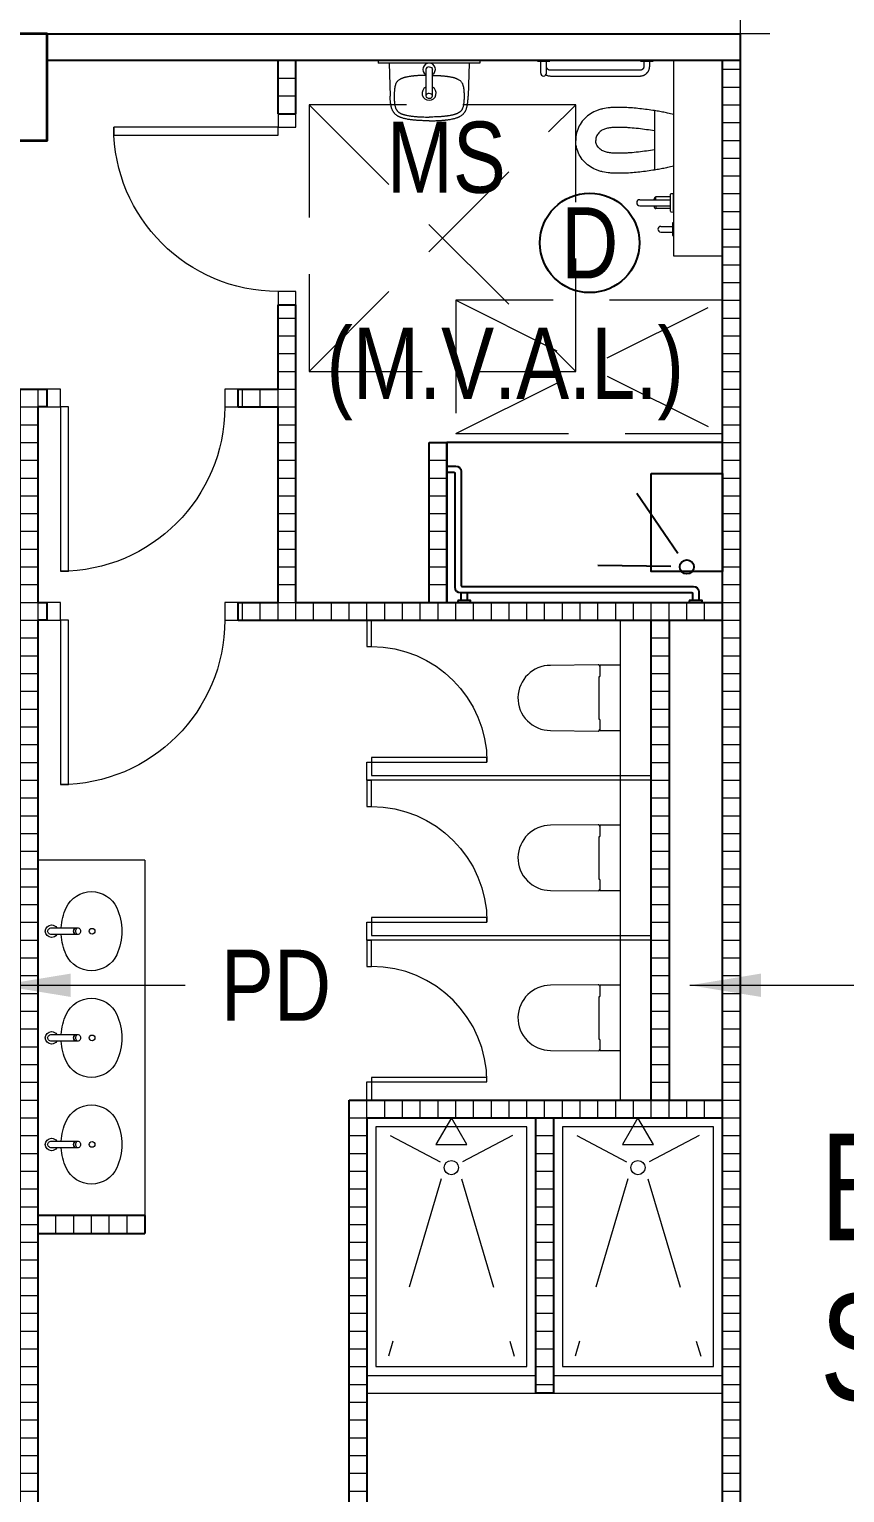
# Model space of a CAD drawing. Header units: millimetres. Extents: x 833576263 to 1668046980, y 817519639 to 1636103653.
# Drawn here: x 834094590 to 834099179, y 818002217 to 818010452 of the extents above; entities that cross this region are included whole.
import ezdxf
from ezdxf.enums import TextEntityAlignment as Align

# ---------------------------------------------------------------- set-up
doc = ezdxf.new("R2010")
doc.units = ezdxf.units.MM
doc.header["$LTSCALE"] = 100
doc.header["$MEASUREMENT"] = 0
doc.linetypes.add('R_P_Grid$0$CENTER', pattern=[50.8, 31.75, -6.35, 6.35, -6.35])
doc.linetypes.add('R_P_LG$0$HIDDEN', pattern=[9.525, 6.35, -3.175])
for name, color, linetype, lineweight in [('R_P_Grid$0$RDA0251-PARK', 7, 'R_P_Grid$0$CENTER', 18), ('R_P_LG$0$RDA04031', 3, 'Continuous', 25), ('R_P_LG$0$RDA0621', 7, 'Continuous', 13), ('R_P_LG$0$RDA2142', 1, 'Continuous', 18), ('R_P_LG$0$RDA2202', 3, 'Continuous', 25), ('R_P_LG$0$RDA2203', 11, 'Continuous', 25), ('R_P_LG$0$RDA2804S', 2, 'Continuous', 35), ('R_P_LG$0$RDA3151', 1, 'Continuous', 18), ('R_P_LG$0$RDA4101', 7, 'Continuous', 18), ('R_P_LG$0$RDA7401', 4, 'Continuous', 18), ('R_P_LG$0$RDA8301', 7, 'Continuous', 18)]:
    doc.layers.add(name, color=color, linetype=linetype, lineweight=lineweight)
doc.layers.add('R_P_LG$0$7-SANI-Interior', color=4, linetype='Continuous')
doc.layers.add('X-REF', color=7, linetype='Continuous')
doc.styles.add('R_P_LG$0$Arial', font='arial.ttf', dxfattribs={"width": 0.8})
doc.styles.add('R_P_LG$0$romans', font='arial.ttf', dxfattribs={"width": 0.8})
doc.dimstyles.new('R_P_LG$0$M_200LA', dxfattribs={"dimscale": 200, "dimtxt": 2.5, "dimasz": 2, "dimexe": 0.8, "dimexo": 0, "dimgap": 0.75, "dimtad": 1, "dimdec": 0, "dimrnd": 1, "dimzin": 12, "dimdsep": 46, "dimtxsty": 'R_P_LG$0$romans', "dimcen": 2, "dimdle": 1, "dimclrd": 7, "dimclre": 7, "dimclrt": 4, "dimaunit": 1, "dimadec": 3, "dimazin": 0, "dimtfac": 1, "dimtdec": 0, "dimtix": 1, "dimtmove": 2, "dimatfit": 3, "dimfxl": 1, "dimtolj": 1, "dimlwd": 18, "dimlwe": 18, "dimarcsym": 0})

# ---------------------------------------------------------------- blocks, each defined once
blk = doc.blocks.new('R_P_Grid')
at = {"layer": 'R_P_Grid$0$RDA0251-PARK'}
blk.add_line((834144477.3, 818010426.7), (834072885.2, 818010426.7), dxfattribs=at)
blk = doc.blocks.new('R_P_LG$0$D-925')
at = {"layer": 'R_P_LG$0$RDA3151'}
for points in [[(75, 100), (75, 1025), (120, 1025), (120, 100)], [(0, 100), (75, 100), (75, 0), (0, 0)], [(1075, 100), (1075, 0), (1000, 0), (1000, 100)]]:
    blk.add_lwpolyline(points, close=True, dxfattribs=at)
blk.add_arc((75, 100), 925, 0, 90, dxfattribs=at)
blk = doc.blocks.new('R_P_LG$0$P46A_Sanit_W_M_W_C - RDA_SANIT_W_M_W_C-1171572-LG_F _5_000 Mpd_')
at = {"layer": 'R_P_LG$0$RDA7401'}
for p, q in [((-183.9, 0), (-183.9, -115)), ((183.9, -115), (183.9, 0)), ((-186.3, -124.1), (-183.3, -391.8)), ((-183.9, -115), (-177.2, -115)), ((-178.6, -115), (-120.1, -115)), ((-120.1, -118.8), (-120.1, -115)), ((121.4, -118.8), (-120.1, -118.8)), ((121.4, -115), (181.4, -115)), ((121.4, -115), (121.4, -118.8)), ((177.2, -115), (183.9, -115)), ((183.3, -391.8), (186.3, -124.1))]:
    blk.add_line(p, q, dxfattribs=at)
for start, end in [(180, 269.09757), (269.09757, 0)]:
    blk.add_arc((0, -391.8), 183.3, start, end, dxfattribs=at)
for centre, start_param, end_param in [((-177.2, -124.1), 1.570796, 3.141593), ((177.2, -124.1), 0, 1.570796)]:
    blk.add_ellipse(centre, major_axis=(9.1, 0), ratio=1, start_param=start_param, end_param=end_param, dxfattribs=at)
blk = doc.blocks.new('R_P_LG$0$P46A_Sanit_Partition - 900 _W_  x 1600 _D_ x 2200 _H_ _ 650 x2050 _DOOR_-V124-LG_F _5_000 Mpd_')
at = {"layer": 'R_P_LG$0$RDA7401'}
for p, q in [((-53.8, -50), (-53.8, -1650)), ((-28.4, -1624.6), (-28.4, -50)), ((47.8, -974.6), (73.2, -974.6)), ((47.8, -1624.6), (47.8, -974.6)), ((73.2, -974.6), (73.2, -1624.6)), ((47.8, -1624.6), (-28.4, -1624.6)), ((73.2, -1624.6), (47.8, -1624.6)), ((47.8, -1650), (47.8, -1624.6)), ((697.8, -1624.6), (846.2, -1624.6)), ((697.8, -1650), (697.8, -1624.6)), ((846.2, -1650), (846.2, -1624.6)), ((-53.8, -1650), (47.8, -1650)), ((846.2, -1650), (697.8, -1650))]:
    blk.add_line(p, q, dxfattribs=at)
blk.add_arc((47.8, -1624.6), 650, 0, 90, dxfattribs=at)
blk = doc.blocks.new('R_P_LG$0$BASIN')
at = {"layer": 'R_P_LG$0$RDA7401'}
for p, q in [((-90.4, 19), (-223.4, 19)), ((-89, 17), (-90.4, 17)), ((-78.4, 19), (-89, 19)), ((-223.4, -19), (-90.4, -19)), ((-90.4, -17), (-89, -17)), ((-89, -19), (-78.4, -19))]:
    blk.add_line(p, q, dxfattribs=at)
at = {"layer": 'R_P_LG$0$RDA7401', "flags": 128}
for points in [[(-220.7, 18.9), (-226.2, 18.9), (-231.7, 18.1), (-236.8, 16.5), (-241.4, 14.1), (-245.1, 11.2), (-247.9, 7.7), (-249.7, 4), (-250.2, 0)], [(-250.2, 0), (-249.7, -4), (-247.9, -7.7), (-245.1, -11.2), (-241.4, -14.1), (-236.8, -16.5), (-231.7, -18.1), (-226.2, -18.9), (-220.7, -18.9)]]:
    blk.add_lwpolyline(points, dxfattribs=at)
at = {"layer": 'R_P_LG$0$RDA7401'}
for centre, radius, start, end in [((-3.4, 66.4), 156.3, 90, 155.17796), ((-3.4, 66.4), 156.3, 24.82204, 90), ((140.3, 0), 314.6, 155.17796, 176.53881), ((-147, 0), 314.6, 0, 24.82204), ((-228.4, 0), 35, 90, 270), ((0, 0), 16, 90, 270), ((-147, 0), 314.6, 335.17796, 0), ((-228.4, 0), 35, 270, 327.06852), ((140.3, 0), 314.6, 183.46119, 204.82204), ((-3.4, -66.4), 156.3, 204.82204, 270), ((-3.4, -66.4), 156.3, 270, 335.17796)]:
    blk.add_arc(centre, radius, start, end, dxfattribs=at)
for centre, major_axis, ratio, start_param, end_param in [((-228.4, 0), (-16.7, -30.7), 1, 2.643576, 3.639609), ((-90.4, 0), (0, 19), 0.707107, 0, 1.570796), ((-89, 0), (0, 19), 0.707107, 0, 1.570796), ((-78.4, 0), (0, 19), 0.707107, 4.712389, 7.853982), ((0, 0), (0, 16), 1, 3.141593, 6.283185), ((-90.4, 0), (0, 19), 0.707107, 1.570796, 3.141593), ((-89, 0), (0, 19), 0.707107, 1.570796, 3.141593), ((-78.4, 0), (0, 19), 0.707107, 1.570796, 4.712389)]:
    blk.add_ellipse(centre, major_axis=major_axis, ratio=ratio, start_param=start_param, end_param=end_param, dxfattribs=at)
blk = doc.blocks.new('R_P_LG')
at = {"layer": 'R_P_LG$0$RDA0621'}
h = blk.add_hatch(dxfattribs=at)
h.set_pattern_fill('_USER', color=256, scale=100, double=1, pattern_type=0)
h.set_pattern_definition([(0, (834095990, 818010276.7), (0, 100), []), (90, (834095990, 818010276.7), (-100, 6e-15), [])])
h.paths.add_polyline_path([(834096090, 818010276.7), (834095990, 818010276.7), (834095990, 818009976.7), (834096090, 818009976.7)])
h = blk.add_hatch(dxfattribs=at)
h.set_pattern_fill('_USER', color=256, scale=100, double=1, pattern_type=0)
h.set_pattern_definition([(0, (834098490, 818010426.7), (0, 100), []), (90, (834098490, 818010426.7), (-100, 6e-15), [])])
h.paths.add_polyline_path([(834098590, 818010276.7), (834098490, 818010276.7), (834098490, 817998826.7), (834098590, 817998826.7)])
h = blk.add_hatch(dxfattribs=at)
h.set_pattern_fill('_USER', color=256, scale=100, double=1, pattern_type=0)
h.set_pattern_definition([(0, (834098490, 818007226.7), (0, 100), []), (90, (834098490, 818007226.7), (-100, 6e-15), [])])
h.paths.add_polyline_path([(834098490, 818007226.7), (834096940, 818007226.7), (834096840, 818007226.7), (834096090, 818007226.7), (834096090, 818008901.7), (834095990, 818008901.7), (834095990, 818008426.7), (834095765, 818008426.7), (834095765, 818008326.7), (834095990, 818008326.7), (834095990, 818007226.7), (834095765, 818007226.7), (834095765, 818007126.7), (834098490, 818007126.7)])
h = blk.add_hatch(dxfattribs=at)
h.set_pattern_fill('_USER', color=256, scale=100, double=1, pattern_type=0)
h.set_pattern_definition([(0, (834094540, 818008326.7), (0, 100), []), (90, (834094540, 818008326.7), (-100, 6e-15), [])])
h.paths.add_polyline_path([(834094690, 818008426.7), (834091165, 818008426.7), (834091165, 818008326.7), (834091240, 818008326.7), (834091240, 818006626.7), (834091165, 818006626.7), (834091165, 818006526.7), (834091340, 818006526.7), (834091340, 818008326.7), (834094540, 818008326.7), (834094540, 818003976.7), (834094540, 817998826.7), (834094640, 817998826.7), (834094640, 818007126.7), (834094690, 818007126.7), (834094690, 818007226.7), (834094640, 818007226.7), (834094640, 818008326.7), (834094690, 818008326.7)])
h = blk.add_hatch(dxfattribs=at)
h.set_pattern_fill('_USER', color=256, scale=100, double=1, pattern_type=0)
h.set_pattern_definition([(0, (834096840, 818007226.7), (0, 100), []), (90, (834096840, 818007226.7), (-100, 6e-15), [])])
h.paths.add_polyline_path([(834096940, 818008126.7), (834096840, 818008126.7), (834096840, 818007226.7), (834096940, 818007226.7)])
h = blk.add_hatch(dxfattribs=at)
h.set_pattern_fill('_USER', color=256, scale=100, double=1, pattern_type=0)
h.set_pattern_definition([(0, (834098090, 818007126.7), (0, 100), []), (90, (834098090, 818007126.7), (-100, 6e-15), [])])
h.paths.add_polyline_path([(834098190, 818007126.7), (834098090, 818007126.7), (834098090, 818004426.7), (834098190, 818004426.7)])
h = blk.add_hatch(dxfattribs=at)
h.set_pattern_fill('_USER', color=256, scale=100, double=1, pattern_type=0)
h.set_pattern_definition([(0, (834096490, 818004326.7), (0, 100), []), (90, (834096490, 818004326.7), (-100, 6e-15), [])])
h.paths.add_polyline_path([(834098490, 818004426.7), (834096390, 818004426.7), (834096390, 818000451.7), (834096490, 818000451.7), (834096490, 818004326.7), (834098490, 818004326.7)])
h = blk.add_hatch(dxfattribs=at)
h.set_pattern_fill('_USER', color=256, scale=100, double=1, pattern_type=0)
h.set_pattern_definition([(0, (834097540, 818004326.7), (0, 100), []), (90, (834097540, 818004326.7), (-100, 6e-15), [])])
h.paths.add_polyline_path([(834097540, 818004326.7), (834097440, 818004326.7), (834097440, 818002776.7), (834097540, 818002776.7)])
h = blk.add_hatch(dxfattribs=at)
h.set_pattern_fill('_USER', color=256, scale=100, double=1, pattern_type=0)
h.set_pattern_definition([(0, (834094640, 818003776.7), (0, 100), []), (90, (834094640, 818003776.7), (-100, 6e-15), [])])
h.paths.add_polyline_path([(834095240, 818003776.7), (834094640, 818003776.7), (834094640, 818003676.7), (834095240, 818003676.7)])
at = {"layer": 'R_P_LG$0$7-SANI-Interior', "color": 1, "ltscale": 0.8}
for p, q in [((834098239.4078, 818007501.1169), (834098008.9396, 818007840.2104)), ((834098200.0071, 818007427.9346), (834097790.0468, 818007433.6422))]:
    blk.add_line(p, q, dxfattribs=at)
at = {"layer": 'R_P_LG$0$7-SANI-Interior', "color": 7, "ltscale": 0.8}
for p, q in [((834097019.9958, 818007236.6999), (834097019.9962, 818007281.7045)), ((834097054.9958, 818007236.6997), (834097054.9962, 818007281.7043))]:
    blk.add_line(p, q, dxfattribs=at)
for points in [[(834098490, 818008126.7), (834096940, 818008126.7), (834096940, 818007226.7), (834098490, 818007226.7)], [(834098089.9984, 818007951.5923), (834098489.9984, 818007951.5946), (834098490.0016, 818007401.5946), (834098090.0016, 818007401.5923)], [(834097001.4958, 818007236.7), (834097001.4958, 818007226.7), (834097073.4958, 818007226.6996), (834097073.4958, 818007236.6996)], [(834098304, 818007236.6955), (834098304, 818007226.6955), (834098376, 818007226.6951), (834098376, 818007236.6951)]]:
    blk.add_lwpolyline(points, close=True, dxfattribs=at)
for points in [[(834096939.9999, 818007994.2004), (834096990.0002, 818007994.2001, -0.414213562), (834097020, 818007964.1999), (834097019.9964, 818007321.7045, 0.414213562), (834097024.9964, 818007316.7044), (834098327.5006, 818007316.7, -0.414213562), (834098357.5004, 818007286.6998), (834098357.5, 818007236.6952)], [(834096939.9997, 818007959.2004), (834096980, 818007959.2001, -0.414213562), (834096985, 818007954.2001), (834096984.9964, 818007311.7047, 0.414213562), (834097014.9962, 818007281.7045), (834098317.5004, 818007281.7, -0.414213562), (834098322.5003, 818007276.7), (834098322.5, 818007236.6954)]]:
    blk.add_lwpolyline(points, format="xyb", dxfattribs=at)
at = {"layer": 'R_P_LG$0$7-SANI-Interior', "color": 1, "ltscale": 0.8}
blk.add_circle((834098289.9984, 818007426.6817), 40, dxfattribs=at)
at = {"layer": 'R_P_LG$0$RDA04031', "color": 4, "lineweight": 25}
blk.add_circle((834097743.4396, 818009249.8386), 280, dxfattribs=at)
at = {"layer": 'R_P_LG$0$RDA2142'}
blk.add_line((834098590, 818010576.7), (834098590, 818010426.7), dxfattribs=at)
at = {"layer": 'R_P_LG$0$RDA2202'}
for p, q in [((834094690, 818010426.7), (834098590, 818010426.7)), ((834098590, 818010426.7), (834098590, 818010276.7)), ((834098590, 818010276.7), (834094690, 818010276.7))]:
    blk.add_line(p, q, dxfattribs=at)
at = {"layer": 'R_P_LG$0$RDA2203'}
for p, q in [((834095990, 818009976.7), (834095990, 818010276.7)), ((834096090, 818009976.7), (834096090, 818010276.7)), ((834098490, 817998826.7), (834098490, 818010276.7)), ((834098590, 818010276.7), (834098590, 817998826.7)), ((834095990, 818009976.7), (834096090, 818009976.7)), ((834095990, 818008426.7), (834095990, 818008901.7)), ((834095990, 818008901.7), (834096090, 818008901.7)), ((834096090, 818007226.7), (834096090, 818008901.7)), ((834091165, 818008426.7), (834094690, 818008426.7)), ((834094690, 818008326.7), (834094690, 818008426.7)), ((834095765, 818008326.7), (834095765, 818008426.7)), ((834095765, 818008426.7), (834095990, 818008426.7)), ((834094690, 818008326.7), (834094640, 818008326.7)), ((834094640, 818007226.7), (834094640, 818008326.7)), ((834095765, 818008326.7), (834095990, 818008326.7)), ((834095990, 818007226.7), (834095990, 818008326.7)), ((834096840, 818007226.7), (834096840, 818008126.7)), ((834096840, 818008126.7), (834096940, 818008126.7)), ((834096940, 818007226.7), (834096940, 818008126.7)), ((834094640, 818007226.7), (834094690, 818007226.7)), ((834094690, 818007126.7), (834094690, 818007226.7)), ((834095765, 818007126.7), (834095765, 818007226.7)), ((834095765, 818007226.7), (834095990, 818007226.7)), ((834096090, 818007226.7), (834098490, 818007226.7)), ((834094640, 817998826.7), (834094640, 818007126.7)), ((834094690, 818007126.7), (834094640, 818007126.7)), ((834095765, 818007126.7), (834098490, 818007126.7)), ((834098090, 818004426.7), (834098090, 818007126.7)), ((834098190, 818007126.7), (834098190, 818004426.7)), ((834096390, 818000451.7), (834096390, 818004426.7)), ((834096390, 818004426.7), (834098490, 818004426.7)), ((834096490, 818004326.7), (834098490, 818004326.7)), ((834096490, 818004326.7), (834096490, 818000451.7)), ((834097440, 818002776.7), (834097440, 818004326.7)), ((834097540, 818004326.7), (834097540, 818002776.7)), ((834095240, 818003776.7), (834094640, 818003776.7)), ((834095240, 818003776.7), (834095240, 818003676.7)), ((834094640, 818003676.7), (834095240, 818003676.7)), ((834097540, 818002776.7), (834097440, 818002776.7))]:
    blk.add_line(p, q, dxfattribs=at)
at = {"layer": 'R_P_LG$0$RDA2804S'}
blk.add_lwpolyline([(834094090, 818009826.7), (834094690, 818009826.7), (834094690, 818010426.7), (834094090, 818010426.7)], close=True, dxfattribs=at)
at = {"layer": 'R_P_LG$0$RDA4101'}
blk.add_line((834097915, 818007126.7), (834097915, 818004426.7), dxfattribs=at)
at = {"layer": 'R_P_LG$0$RDA7401'}
for p, q in [((834096554.0535, 818010276.7), (834097125.9465, 818010276.7)), ((834096554.0535, 818010276.7), (834096554.0535, 818010261.7)), ((834097125.9465, 818010261.7), (834096554.0535, 818010261.7)), ((834096615.4639, 818010261.7), (834096620.3475, 818010075.2019)), ((834096821, 818010226.7), (834096821, 818010076.7)), ((834096859, 818010076.7), (834096859, 818010226.7)), ((834097064.5361, 818010261.7), (834097059.6525, 818010075.2019)), ((834097125.9465, 818010276.7), (834097125.9465, 818010261.7)), ((834097449.0525, 818010276.7), (834097449.0525, 818010271.7)), ((834097449.0525, 818010276.7), (834097484.0525, 818010276.7)), ((834097449.0525, 818010271.7), (834097484.0525, 818010271.7)), ((834097468.0525, 818010204.7012), (834097468.0525, 818010271.7)), ((834097484.0525, 818010276.7), (834097519.0525, 818010276.7)), ((834097484.0525, 818010271.7), (834097519.0525, 818010271.7)), ((834097500.0525, 818010204.7012), (834097500.0525, 818010271.7)), ((834097519.0525, 818010271.7), (834097519.0525, 818010276.7)), ((834098026.2702, 818010220.7), (834097522.7823, 818010220.7)), ((834098030, 818010276.7), (834098030, 818010271.7)), ((834098030, 818010276.7), (834098100, 818010276.7)), ((834098030, 818010271.7), (834098100, 818010271.7)), ((834098049, 818010271.7), (834098049, 818010244.7)), ((834098081, 818010244.7), (834098081, 818010271.7)), ((834098100, 818010271.7), (834098100, 818010276.7)), ((834097522.7823, 818010188.7), (834098026.2702, 818010188.7)), ((834098108.7573, 818009993.7857), (834098108.7573, 818009659.614)), ((834098215, 818009972.4153), (834098215, 818009680.967)), ((834098025.2112, 818009492.45), (834098198.4997, 818009492.45)), ((834098105.9633, 818009492.45), (834098105.9633, 818009495.6169)), ((834098198.5, 818009508.4369), (834098116.525, 818009508.4369)), ((834098116.525, 818009494.1896), (834098116.525, 818009508.4369)), ((834098116.525, 818009492.45), (834098116.525, 818009508.4369)), ((834098198.4997, 818009427.6649), (834098198.4997, 818009523.2351)), ((834098202.304, 818009527.3144), (834098215, 818009528.2022)), ((834098215, 818009422.6978), (834098215, 818009528.2022)), ((834098025.2112, 818009458.45), (834098198.4997, 818009458.45)), ((834098105.9633, 818009455.2831), (834098105.9633, 818009458.45)), ((834098116.525, 818009458.45), (834098116.525, 818009442.4631)), ((834098116.525, 818009456.7103), (834098116.525, 818009442.4631)), ((834098198.5, 818009442.4631), (834098116.525, 818009442.4631)), ((834098202.304, 818009423.5856), (834098215, 818009422.6978)), ((834098143, 818009342.7), (834098210, 818009342.7)), ((834098143, 818009310.7), (834098210, 818009310.7)), ((834096490, 818006226.7), (834096515.4, 818006226.7)), ((834095240, 818005776.7), (834094639.9999, 818005776.7)), ((834095240, 818005776.7), (834095240, 818003776.7)), ((834096490, 818005326.7), (834096515.4, 818005326.7)), ((834096490, 818005326.7), (834096490, 818005178.3)), ((834096515.4, 818005178.3), (834096515.4, 818005326.7)), ((834096490, 818005178.3), (834096515.4, 818005178.3)), ((834096515.4, 818004553.7), (834096515.4, 818004528.3)), ((834097165.4, 818004553.7), (834096515.4, 818004553.7)), ((834097165.4, 818004528.3), (834097165.4, 818004553.7)), ((834096490, 818004528.3), (834096515.4, 818004528.3)), ((834096490, 818004426.7), (834096490, 818004528.3)), ((834096515.4, 818004528.3), (834097165.4, 818004528.3)), ((834096515.4, 818004528.3), (834096515.4, 818004426.7)), ((834096490, 818002876.7), (834097440, 818002876.7)), ((834097540, 818002876.7), (834098490, 818002876.7)), ((834096490, 818002776.7), (834097440, 818002776.7)), ((834097540, 818002776.7), (834098490, 818002776.7))]:
    blk.add_line(p, q, dxfattribs=at)
at = {"layer": 'R_P_LG$0$RDA7401', "linetype": 'R_P_LG$0$HIDDEN'}
for p, q in [((834096620.8894, 818004228.0536), (834096901.4794, 818004079.0074)), ((834097309.1107, 818004228.0536), (834097028.5207, 818004079.0074)), ((834097670.8894, 818004228.0536), (834097951.4794, 818004079.0074)), ((834098359.1107, 818004228.0536), (834098078.5207, 818004079.0074)), ((834096908.5409, 818003982.8297), (834096611.3792, 818002985.4516)), ((834097021.4591, 818003982.8297), (834097318.6208, 818002985.4516)), ((834097958.5409, 818003982.8297), (834097661.3792, 818002985.4516)), ((834098071.4591, 818003982.8297), (834098368.6208, 818002985.4516))]:
    blk.add_line(p, q, dxfattribs=at)
at = {"layer": 'R_P_LG$0$RDA7401', "flags": 128}
for points in [[(834097522.7823, 818010220.7), (834097521.8943, 818010220.7183), (834097521.0076, 818010220.7734), (834097520.1232, 818010220.865), (834097519.2424, 818010220.9932), (834097518.3666, 818010221.1578), (834097517.4968, 818010221.3587), (834097516.6343, 818010221.5957), (834097515.7803, 818010221.8685), (834097514.9361, 818010222.1769), (834097514.103, 818010222.5206), (834097513.2821, 818010222.8992), (834097512.4748, 818010223.3123), (834097511.6823, 818010223.7595), (834097510.9059, 818010224.2401), (834097510.1468, 818010224.7538), (834097509.4063, 818010225.2998), (834097508.6856, 818010225.8775), (834097507.9861, 818010226.486), (834097507.3088, 818010227.1247), (834097506.6551, 818010227.7926), (834097506.0262, 818010228.4888), (834097505.4231, 818010229.2123), (834097504.847, 818010229.962), (834097504.2991, 818010230.7369), (834097503.7804, 818010231.5356), (834097503.2919, 818010232.3571), (834097502.8346, 818010233.1999), (834097502.4094, 818010234.0627), (834097502.0172, 818010234.944), (834097501.6588, 818010235.8425), (834097501.335, 818010236.7565), (834097501.0463, 818010237.6846), (834097500.7935, 818010238.6251), (834097500.5771, 818010239.5764), (834097500.3975, 818010240.5368), (834097500.2551, 818010241.5046), (834097500.1502, 818010242.4782), (834097500.0831, 818010243.4557)], [(834098026.2702, 818010188.7), (834098028.4797, 818010188.7456), (834098030.6856, 818010188.8825), (834098032.8839, 818010189.1103), (834098035.071, 818010189.4286), (834098037.2433, 818010189.8369), (834098039.397, 818010190.3343), (834098041.5285, 818010190.9199), (834098043.6344, 818010191.5927), (834098045.711, 818010192.3513), (834098047.755, 818010193.1945), (834098049.7631, 818010194.1207), (834098051.7319, 818010195.1281), (834098053.6583, 818010196.215), (834098055.5392, 818010197.3794), (834098057.3717, 818010198.6193), (834098059.1527, 818010199.9325), (834098060.8796, 818010201.3167), (834098062.5496, 818010202.7695), (834098064.1603, 818010204.2884), (834098065.7091, 818010205.8708), (834098067.1938, 818010207.5142), (834098068.6121, 818010209.2156), (834098069.9619, 818010210.9723), (834098071.2412, 818010212.7815), (834098072.4483, 818010214.6402), (834098073.5813, 818010216.5453), (834098074.6386, 818010218.4938), (834098075.6187, 818010220.4827), (834098076.5203, 818010222.5088), (834098077.3421, 818010224.5689), (834098078.0829, 818010226.6597), (834098078.7418, 818010228.7782), (834098079.3177, 818010230.9208), (834098079.81, 818010233.0845), (834098080.2179, 818010235.2658), (834098080.541, 818010237.4615), (834098080.7787, 818010239.6681), (834098080.9307, 818010241.8824), (834098080.9969, 818010244.1009), (834098081, 818010244.7)], [(834098049, 818010244.7), (834098048.981, 818010243.72), (834098048.9241, 818010242.7417), (834098048.8294, 818010241.7669), (834098048.6972, 818010240.7974), (834098048.5276, 818010239.8348), (834098048.321, 818010238.8809), (834098048.078, 818010237.9373), (834098047.799, 818010237.0057), (834098047.4846, 818010236.0877), (834098047.1354, 818010235.1849), (834098046.7523, 818010234.2988), (834098046.3359, 818010233.4308), (834098045.8872, 818010232.5825), (834098045.407, 818010231.7552), (834098044.8964, 818010230.9502), (834098044.3562, 818010230.1688), (834098043.7877, 818010229.4121), (834098043.1918, 818010228.6814), (834098042.5697, 818010227.9778), (834098041.9225, 818010227.3021), (834098041.2515, 818010226.6555), (834098040.5578, 818010226.0387), (834098039.8428, 818010225.4526), (834098039.1075, 818010224.898), (834098038.3533, 818010224.3756), (834098037.5814, 818010223.8859), (834098036.7931, 818010223.4297), (834098035.9897, 818010223.0073), (834098035.1724, 818010222.6194), (834098034.3424, 818010222.2662), (834098033.5011, 818010221.9482), (834098032.6497, 818010221.6658), (834098031.7893, 818010221.4191), (834098030.9214, 818010221.2085), (834098030.047, 818010221.034), (834098029.1675, 818010220.896), (834098028.284, 818010220.7945), (834098027.3977, 818010220.7296), (834098026.5099, 818010220.7013), (834098026.2702, 818010220.7)], [(834097496.7963, 818010195.4137), (834097498.754, 818010194.3846), (834097500.7518, 818010193.4364), (834097502.7865, 818010192.5706), (834097504.8546, 818010191.789), (834097506.953, 818010191.0929), (834097509.0779, 818010190.4837), (834097511.226, 818010189.9624), (834097513.3936, 818010189.53), (834097515.5771, 818010189.1873), (834097517.7727, 818010188.935), (834097519.9769, 818010188.7736), (834097522.1858, 818010188.7033), (834097522.7823, 818010188.7)]]:
    blk.add_lwpolyline(points, dxfattribs=at)
at = {"layer": 'R_P_LG$0$RDA7401'}
blk.add_lwpolyline([(834098215, 818010276.7), (834098215, 818009176.7), (834098490, 818009176.7)], dxfattribs=at)
for points in [[(834098215, 818009291.7), (834098215, 818009361.7), (834098210, 818009361.7), (834098210, 818009291.7)], [(834096490, 818002876.7), (834097440, 818002876.7), (834097440, 818004326.7), (834096490, 818004326.7)], [(834096965, 818004326.7), (834096878.3975, 818004176.7), (834097051.6026, 818004176.7)], [(834097540, 818002876.7), (834098490, 818002876.7), (834098490, 818004326.7), (834097540, 818004326.7)], [(834098015, 818004326.7), (834097928.3975, 818004176.7), (834098101.6026, 818004176.7)], [(834096540, 818002926.7), (834097390, 818002926.7), (834097390, 818004276.7), (834096540, 818004276.7)], [(834097590, 818002926.7), (834098440, 818002926.7), (834098440, 818004276.7), (834097590, 818004276.7)]]:
    blk.add_lwpolyline(points, close=True, dxfattribs=at)
for centre in [(834096965, 818004046.7), (834098015, 818004046.7)]:
    blk.add_circle(centre, 40, dxfattribs=at)
for centre, radius, start, end in [((834096840, 818010226.7), 35, 302.87835151, 237.12164849), ((834097484.0525, 818010204.7012), 16, 180, 0), ((834096840, 818010091.7), 39.582, 118.68646198, 61.31353802), ((834098025.2112, 818009475.45), 17, 90, 270), ((834098119.0247, 818009495.6169), 13.0614, 101.0333453, 180), ((834098202.5349, 818009523.2858), 4.0352, 93.28016612, 180.71983891), ((834098119.0247, 818009455.2831), 13.0614, 180, 258.9666547), ((834098202.5349, 818009427.6142), 4.0352, 179.28016109, 266.71983388), ((834098143, 818009326.7), 16, 90, 270), ((834096515.4, 818004528.3), 650, 0, 90)]:
    blk.add_arc(centre, radius, start, end, dxfattribs=at)
for centre, ratio, start_param, end_param in [((834096840, 818010226.7), 0.707106772, 4.71238898, 6.283271851), ((834096840, 818010076.7), 0.707106772, 4.71238898, 7.853981634), ((834096840, 818010076.7), 0.707106785, 1.570796327, 4.71238898)]:
    blk.add_ellipse(centre, major_axis=(-19, 0), ratio=ratio, start_param=start_param, end_param=end_param, dxfattribs=at)
at = {"layer": 'R_P_LG$0$RDA7401', "extrusion": (0, 0, -1)}
blk.add_ellipse((834096840, 818010226.7), major_axis=(19, 0), ratio=0.707106772, start_param=4.71238898, end_param=6.283271851, dxfattribs=at)
at = {"layer": 'R_P_LG$0$RDA7401'}
for points, knots in [([(834096821, 818010192.5327), (834096819.8837, 818010192.5128), (834096818.7784, 818010192.4913), (834096817.6841, 818010192.4683), (834096812.3755, 818010192.3567), (834096801.477, 818010192.0383), (834096789.1743, 818010191.4767), (834096779.8313, 818010190.9322), (834096773.2779, 818010190.4925), (834096767.5064, 818010190.0549), (834096761.0303, 818010189.5121), (834096754.533, 818010188.894), (834096748.9115, 818010188.2914), (834096744.1691, 818010187.7344), (834096740.2576, 818010187.2439), (834096735.9614, 818010186.6646), (834096730.0702, 818010185.8048), (834096722.5471, 818010184.5652), (834096714.0797, 818010182.914), (834096706.939, 818010181.2773), (834096701.873, 818010179.955), (834096698.0983, 818010178.8748), (834096695.3828, 818010178.0361), (834096693.1095, 818010177.2908), (834096691.2244, 818010176.6446), (834096689.2262, 818010175.9238), (834096686.6211, 818010174.9331), (834096683.384, 818010173.5999), (834096679.5728, 818010171.8419), (834096674.6082, 818010169.2513), (834096668.6855, 818010165.4865), (834096662.3416, 818010159.9182), (834096657.0682, 818010153.3135), (834096653.6555, 818010147.152), (834096651.4558, 818010141.9753), (834096650.0458, 818010137.9977), (834096649.0468, 818010134.6194), (834096648.3434, 818010131.9024), (834096647.8516, 818010129.8195), (834096647.4285, 818010127.8561), (834096646.9585, 818010125.49), (834096646.4575, 818010122.6665), (834096645.8581, 818010118.7478), (834096645.1921, 818010113.4982), (834096644.4819, 818010106.1183), (834096643.891, 818010097.3879), (834096643.5407, 818010089.6571), (834096643.366, 818010083.5821), (834096643.2911, 818010079.2226), (834096643.2688, 818010074.9925), (834096643.3061, 818010069.3022), (834096643.4793, 818010062.1981), (834096643.7957, 818010055.0896), (834096644.1369, 818010049.3906), (834096644.4408, 818010045.1517), (834096644.8134, 818010040.7813), (834096645.4408, 818010034.6917), (834096646.5012, 818010026.9505), (834096648.2856, 818010018.2702), (834096650.4381, 818010011.0582), (834096652.4199, 818010006.0546), (834096654.1603, 818010002.4162), (834096655.581, 818009999.864), (834096656.8808, 818009997.7778), (834096658.0284, 818009996.0821), (834096659.3297, 818009994.3296), (834096661.1382, 818009992.1089), (834096663.593, 818009989.4755), (834096666.8036, 818009986.5927), (834096670.245, 818009983.9843), (834096673.8711, 818009981.6406), (834096677.6416, 818009979.5327), (834096680.8787, 818009977.9459), (834096683.4996, 818009976.7723), (834096685.5171, 818009975.9213), (834096687.4258, 818009975.1605), (834096689.7331, 818009974.2853), (834096692.497, 818009973.3038), (834096696.3511, 818009972.0456), (834096701.5402, 818009970.5143), (834096708.8819, 818009968.6344), (834096717.618, 818009966.7543), (834096725.4011, 818009965.3532), (834096731.5058, 818009964.3859), (834096735.9617, 818009963.7361), (834096740.0219, 818009963.1875), (834096744.9477, 818009962.5657), (834096750.7913, 818009961.8949), (834096757.5516, 818009961.209), (834096764.2956, 818009960.608), (834096770.3093, 818009960.1245), (834096777.142, 818009959.6395), (834096786.8889, 818009959.0405), (834096800.4767, 818009958.3886), (834096818.961, 818009957.8434), (834096832.7454, 818009957.7), (834096840, 818009957.7)], [0.012614873, 0.012614873, 0.012614873, 0.012614873, 0.0149564699, 0.0149564699, 0.0149564699, 0.0263157895, 0.0394736842, 0.0460526316, 0.0526315789, 0.0592105263, 0.0657894737, 0.0789473684, 0.0921052632, 0.0986842105, 0.1052631579, 0.1118421053, 0.1184210526, 0.1315789474, 0.1447368421, 0.1578947368, 0.1710526316, 0.1842105263, 0.1973684211, 0.2039473684, 0.2105263158, 0.2171052632, 0.2236842105, 0.2368421053, 0.25, 0.2631578947, 0.2894736842, 0.3157894737, 0.3421052632, 0.3684210526, 0.3815789474, 0.3947368421, 0.4078947368, 0.4144736842, 0.4210526316, 0.4276315789, 0.4342105263, 0.4473684211, 0.4605263158, 0.4736842105, 0.4868421053, 0.5, 0.5131578947, 0.5197368421, 0.5263157895, 0.5328947368, 0.5394736842, 0.5526315789, 0.5657894737, 0.5723684211, 0.5789473684, 0.5855263158, 0.5921052632, 0.6052631579, 0.6184210526, 0.6315789474, 0.6447368421, 0.6578947368, 0.6710526316, 0.6776315789, 0.6842105263, 0.6907894737, 0.6973684211, 0.7105263158, 0.7236842105, 0.7368421053, 0.75, 0.7631578947, 0.7763157895, 0.7828947368, 0.7894736842, 0.7960526316, 0.8026315789, 0.8157894737, 0.8289473684, 0.8421052632, 0.8552631579, 0.8684210526, 0.8815789474, 0.8881578947, 0.8947368421, 0.9013157895, 0.9078947368, 0.9210526316, 0.9342105263, 0.9407894737, 0.9473684211, 0.9539473684, 0.9605263158, 0.9736842105, 0.9868421053, 1, 1, 1, 1]), ([(834096859, 818010192.5327), (834096860.1163, 818010192.5128), (834096861.2216, 818010192.4913), (834096862.3159, 818010192.4683), (834096867.6245, 818010192.3567), (834096878.5231, 818010192.0383), (834096890.8258, 818010191.4767), (834096900.1688, 818010190.9322), (834096906.7222, 818010190.4925), (834096912.4937, 818010190.0549), (834096918.9698, 818010189.5121), (834096925.467, 818010188.894), (834096931.0885, 818010188.2914), (834096935.8309, 818010187.7344), (834096939.7425, 818010187.2439), (834096944.0386, 818010186.6646), (834096949.9298, 818010185.8048), (834096957.453, 818010184.5652), (834096965.9203, 818010182.914), (834096973.0611, 818010181.2773), (834096978.127, 818010179.955), (834096981.9018, 818010178.8748), (834096984.6172, 818010178.0361), (834096986.8906, 818010177.2908), (834096988.7756, 818010176.6446), (834096990.7738, 818010175.9238), (834096993.3789, 818010174.9331), (834096996.616, 818010173.5999), (834097000.4273, 818010171.8419), (834097005.3918, 818010169.2513), (834097011.3145, 818010165.4865), (834097017.6585, 818010159.9182), (834097022.9318, 818010153.3135), (834097026.3446, 818010147.152), (834097028.5443, 818010141.9753), (834097029.9542, 818010137.9977), (834097030.9533, 818010134.6194), (834097031.6566, 818010131.9024), (834097032.1484, 818010129.8195), (834097032.5716, 818010127.8561), (834097033.0415, 818010125.49), (834097033.5425, 818010122.6665), (834097034.142, 818010118.7478), (834097034.8079, 818010113.4982), (834097035.5182, 818010106.1183), (834097036.1091, 818010097.3879), (834097036.4593, 818010089.6571), (834097036.6341, 818010083.5821), (834097036.709, 818010079.2226), (834097036.7312, 818010074.9925), (834097036.694, 818010069.3022), (834097036.5208, 818010062.1981), (834097036.2044, 818010055.0896), (834097035.8632, 818010049.3906), (834097035.5593, 818010045.1517), (834097035.1867, 818010040.7813), (834097034.5593, 818010034.6917), (834097033.4989, 818010026.9505), (834097031.7144, 818010018.2702), (834097029.5619, 818010011.0582), (834097027.5801, 818010006.0546), (834097025.8397, 818010002.4162), (834097024.419, 818009999.864), (834097023.1192, 818009997.7778), (834097021.9716, 818009996.0821), (834097020.6704, 818009994.3296), (834097018.8618, 818009992.1089), (834097016.407, 818009989.4755), (834097013.1965, 818009986.5927), (834097009.755, 818009983.9843), (834097006.1289, 818009981.6406), (834097002.3584, 818009979.5327), (834096999.1214, 818009977.9459), (834096996.5005, 818009976.7723), (834096994.483, 818009975.9213), (834096992.5742, 818009975.1605), (834096990.2669, 818009974.2853), (834096987.503, 818009973.3038), (834096983.6489, 818009972.0456), (834096978.4598, 818009970.5143), (834096971.1181, 818009968.6344), (834096962.382, 818009966.7543), (834096954.5989, 818009965.3532), (834096948.4943, 818009964.3859), (834096944.0383, 818009963.7361), (834096939.9781, 818009963.1875), (834096935.0524, 818009962.5657), (834096929.2087, 818009961.8949), (834096922.4485, 818009961.209), (834096915.7045, 818009960.608), (834096909.6907, 818009960.1245), (834096902.858, 818009959.6395), (834096893.1111, 818009959.0405), (834096879.5234, 818009958.3886), (834096861.039, 818009957.8434), (834096847.2546, 818009957.7), (834096840, 818009957.7)], [0.012614873, 0.012614873, 0.012614873, 0.012614873, 0.0149564699, 0.0149564699, 0.0149564699, 0.0263157895, 0.0394736842, 0.0460526316, 0.0526315789, 0.0592105263, 0.0657894737, 0.0789473684, 0.0921052632, 0.0986842105, 0.1052631579, 0.1118421053, 0.1184210526, 0.1315789474, 0.1447368421, 0.1578947368, 0.1710526316, 0.1842105263, 0.1973684211, 0.2039473684, 0.2105263158, 0.2171052632, 0.2236842105, 0.2368421053, 0.25, 0.2631578947, 0.2894736842, 0.3157894737, 0.3421052632, 0.3684210526, 0.3815789474, 0.3947368421, 0.4078947368, 0.4144736842, 0.4210526316, 0.4276315789, 0.4342105263, 0.4473684211, 0.4605263158, 0.4736842105, 0.4868421053, 0.5, 0.5131578947, 0.5197368421, 0.5263157895, 0.5328947368, 0.5394736842, 0.5526315789, 0.5657894737, 0.5723684211, 0.5789473684, 0.5855263158, 0.5921052632, 0.6052631579, 0.6184210526, 0.6315789474, 0.6447368421, 0.6578947368, 0.6710526316, 0.6776315789, 0.6842105263, 0.6907894737, 0.6973684211, 0.7105263158, 0.7236842105, 0.7368421053, 0.75, 0.7631578947, 0.7763157895, 0.7828947368, 0.7894736842, 0.7960526316, 0.8026315789, 0.8157894737, 0.8289473684, 0.8421052632, 0.8552631579, 0.8684210526, 0.8815789474, 0.8881578947, 0.8947368421, 0.9013157895, 0.9078947368, 0.9210526316, 0.9342105263, 0.9407894737, 0.9473684211, 0.9539473684, 0.9605263158, 0.9736842105, 0.9868421053, 1, 1, 1, 1]), ([(834096840, 818009936.7723), (834096831.8423, 818009936.7723), (834096816.4134, 818009936.9497), (834096796.0321, 818009937.6106), (834096781.3202, 818009938.3893), (834096770.8942, 818009939.0933), (834096763.6305, 818009939.6591), (834096757.2667, 818009940.2208), (834096751.9009, 818009940.7452), (834096747.1832, 818009941.2472), (834096741.4804, 818009941.9022), (834096734.9079, 818009942.7386), (834096726.2515, 818009943.9916), (834096715.8704, 818009945.7666), (834096705.4462, 818009947.9298), (834096695.9732, 818009950.3115), (834096688.3248, 818009952.6105), (834096682.9439, 818009954.4684), (834096678.7555, 818009956.0664), (834096675.6381, 818009957.3661), (834096673.0541, 818009958.5203), (834096670.2654, 818009959.8307), (834096666.6496, 818009961.6764), (834096661.0867, 818009964.8761), (834096654.5427, 818009969.3803), (834096648.553, 818009974.7326), (834096644.2185, 818009979.518), (834096641.2855, 818009983.2494), (834096638.6173, 818009987.1565), (834096635.3502, 818009992.6822), (834096631.9262, 818009999.9355), (834096629.2839, 818010007.4089), (834096627.5227, 818010013.5307), (834096626.5453, 818010017.4617), (834096625.8723, 818010020.4691), (834096625.2941, 818010023.23), (834096624.6621, 818010026.5394), (834096624.0365, 818010030.237), (834096623.4966, 818010033.8263), (834096623.0622, 818010036.9879), (834096622.6189, 818010040.5771), (834096622.0541, 818010045.7322), (834096621.4007, 818010053.0076), (834096620.7587, 818010063.1683), (834096620.4588, 818010070.9977), (834096620.3487, 818010075.2019)], [0, 0, 0, 0, 0.025, 0.05, 0.075, 0.0875, 0.1, 0.1125, 0.125, 0.1375, 0.15, 0.175, 0.2, 0.225, 0.25, 0.275, 0.3, 0.325, 0.35, 0.375, 0.3875, 0.4, 0.425, 0.45, 0.5, 0.55, 0.575, 0.6, 0.625, 0.65, 0.7, 0.75, 0.775, 0.8, 0.8125, 0.825, 0.85, 0.875, 0.8875, 0.9, 0.9125, 0.925, 0.95, 0.975, 1, 1, 1, 1]), ([(834096840, 818009936.7723), (834096848.1577, 818009936.7723), (834096863.5867, 818009936.9497), (834096883.9679, 818009937.6106), (834096898.6798, 818009938.3893), (834096909.1058, 818009939.0933), (834096916.3695, 818009939.6591), (834096922.7334, 818009940.2208), (834096928.0991, 818009940.7452), (834096932.8168, 818009941.2472), (834096938.5197, 818009941.9022), (834096945.0921, 818009942.7386), (834096953.7486, 818009943.9916), (834096964.1297, 818009945.7666), (834096974.5538, 818009947.9298), (834096984.0268, 818009950.3115), (834096991.6752, 818009952.6105), (834096997.0562, 818009954.4684), (834097001.2445, 818009956.0664), (834097004.362, 818009957.3661), (834097006.946, 818009958.5203), (834097009.7346, 818009959.8307), (834097013.3504, 818009961.6764), (834097018.9134, 818009964.8761), (834097025.4573, 818009969.3803), (834097031.447, 818009974.7326), (834097035.7815, 818009979.518), (834097038.7145, 818009983.2494), (834097041.3827, 818009987.1565), (834097044.6499, 818009992.6822), (834097048.0739, 818009999.9355), (834097050.7161, 818010007.4089), (834097052.4773, 818010013.5307), (834097053.4548, 818010017.4617), (834097054.1278, 818010020.4691), (834097054.706, 818010023.23), (834097055.3379, 818010026.5394), (834097055.9636, 818010030.237), (834097056.5034, 818010033.8263), (834097056.9379, 818010036.9879), (834097057.3812, 818010040.5771), (834097057.946, 818010045.7322), (834097058.5993, 818010053.0076), (834097059.2414, 818010063.1683), (834097059.5412, 818010070.9977), (834097059.6513, 818010075.2019)], [0, 0, 0, 0, 0.025, 0.05, 0.075, 0.0875, 0.1, 0.1125, 0.125, 0.1375, 0.15, 0.175, 0.2, 0.225, 0.25, 0.275, 0.3, 0.325, 0.35, 0.375, 0.3875, 0.4, 0.425, 0.45, 0.5, 0.55, 0.575, 0.6, 0.625, 0.65, 0.7, 0.75, 0.775, 0.8, 0.8125, 0.825, 0.85, 0.875, 0.8875, 0.9, 0.9125, 0.925, 0.95, 0.975, 1, 1, 1, 1]), ([(834098108.7573, 818009993.7857), (834098094.9154, 818009995.9782), (834098067.1681, 818009999.9491), (834098025.4332, 818010005.041), (834097983.5957, 818010009.232), (834097948.619, 818010011.4022), (834097920.5994, 818010012.1589), (834097899.5767, 818010012.2882), (834097878.5582, 818010011.8978), (834097850.5757, 818010010.1338), (834097822.7853, 818010006.0465), (834097795.6968, 818009998.7295), (834097769.4295, 818009988.8557), (834097738.7975, 818009971.4247), (834097707.5065, 818009942.9731), (834097683.1395, 818009908.3612), (834097668.0191, 818009868.761), (834097664.8008, 818009840.7203), (834097664.801, 818009826.6998)], [-1, -1, -1, -1, -0.923076923, -0.846153846, -0.769230769, -0.692307692, -0.653846154, -0.615384615, -0.576923077, -0.538461538, -0.461538462, -0.423076923, -0.384615385, -0.307692308, -0.230769231, -0.153846154, -0.076923077, 0, 0, 0, 0]), ([(834098215, 818009972.4153), (834098203.904, 818009975.1251), (834098192.9362, 818009977.6624), (834098182.0967, 818009980.0272), (834098177.5759, 818009981.0135), (834098168.0015, 818009983.0488), (834098153.4492, 818009985.9663), (834098138.1798, 818009988.8299), (834098123.2522, 818009991.4395), (834098113.4353, 818009993.0436), (834098108.8106, 818009993.7764)], [-0.00055792, -0.00055792, -0.00055792, -0.00055792, 0.105688259, 0.105688259, 0.105688259, 0.15, 0.2, 0.25, 0.3, 0.3446978312, 0.3446978312, 0.3446978312, 0.3446978312]), ([(834098108.7573, 818009879.6812), (834098093.567, 818009882.3101), (834098063.0992, 818009886.9395), (834098017.2269, 818009892.7394), (834097978.8893, 818009896.609), (834097948.1288, 818009898.5959), (834097925.0273, 818009899.4705), (834097901.911, 818009899.739), (834097878.7938, 818009899.3009), (834097859.5834, 818009897.6185), (834097844.3869, 818009895.0141), (834097833.143, 818009892.2989), (834097822.2051, 818009888.5033), (834097811.8491, 818009883.309), (834097802.3248, 818009876.7041), (834097793.8973, 818009868.7514), (834097786.6819, 818009859.6763), (834097781.1919, 818009849.4378), (834097778.0143, 818009838.2572), (834097777.4001, 818009830.5418), (834097777.4007, 818009826.6911)], [0, 0, 0, 0, 0.125, 0.25, 0.375, 0.4375, 0.5, 0.5625, 0.625, 0.6875, 0.71875, 0.75, 0.78125, 0.8125, 0.84375, 0.875, 0.90625, 0.9375, 0.96875, 1, 1, 1, 1]), ([(834098108.7573, 818009659.614), (834098094.9154, 818009657.4215), (834098067.1681, 818009653.4506), (834098025.4332, 818009648.3587), (834097983.5957, 818009644.1677), (834097948.619, 818009641.9975), (834097920.5994, 818009641.2408), (834097899.5767, 818009641.1115), (834097878.5582, 818009641.5018), (834097850.5757, 818009643.2658), (834097822.7853, 818009647.3532), (834097795.6968, 818009654.6701), (834097769.4295, 818009664.544), (834097738.7975, 818009681.975), (834097707.5065, 818009710.4265), (834097683.1395, 818009745.0385), (834097668.0191, 818009784.6386), (834097664.8008, 818009812.6793), (834097664.801, 818009826.6998)], [-1, -1, -1, -1, -0.923076923, -0.846153846, -0.769230769, -0.692307692, -0.653846154, -0.615384615, -0.576923077, -0.538461538, -0.461538462, -0.423076923, -0.384615385, -0.307692308, -0.230769231, -0.153846154, -0.076923077, 0, 0, 0, 0]), ([(834098108.7573, 818009773.7185), (834098093.567, 818009771.0896), (834098063.0992, 818009766.4602), (834098017.2269, 818009760.6602), (834097978.8893, 818009756.7906), (834097948.1288, 818009754.8038), (834097925.0273, 818009753.9292), (834097901.911, 818009753.6607), (834097878.7938, 818009754.0988), (834097859.5834, 818009755.7811), (834097844.3869, 818009758.3855), (834097833.143, 818009761.1007), (834097822.2051, 818009764.8964), (834097811.8491, 818009770.0907), (834097802.3248, 818009776.6956), (834097793.8973, 818009784.6482), (834097786.6819, 818009793.7234), (834097781.1919, 818009803.9619), (834097778.0143, 818009815.1425), (834097777.4001, 818009822.8579), (834097777.4007, 818009826.7085)], [0, 0, 0, 0, 0.125, 0.25, 0.375, 0.4375, 0.5, 0.5625, 0.625, 0.6875, 0.71875, 0.75, 0.78125, 0.8125, 0.84375, 0.875, 0.90625, 0.9375, 0.96875, 1, 1, 1, 1]), ([(834098215, 818009680.967), (834098203.904, 818009678.2572), (834098192.9362, 818009675.7198), (834098182.0967, 818009673.355), (834098177.5759, 818009672.3688), (834098168.0015, 818009670.3335), (834098153.4492, 818009667.416), (834098138.1798, 818009664.5523), (834098123.2522, 818009661.9428), (834098113.4353, 818009660.3386), (834098108.8106, 818009659.6058)], [-0.00055792, -0.00055792, -0.00055792, -0.00055792, 0.105688259, 0.105688259, 0.105688259, 0.15, 0.2, 0.25, 0.3, 0.3446978312, 0.3446978312, 0.3446978312, 0.3446978312])]:
    blk.add_open_spline(points, degree=3, knots=knots, dxfattribs=at)
blk.add_open_spline([(834097668.8124, 818009789.0393), (834097668.4999, 818009790.468), (834097668.1899, 818009791.8992), (834097667.9187, 818009793.3358)], degree=3, dxfattribs=at)
at = {"layer": 'R_P_LG$0$RDA8301', "linetype": 'R_P_LG$0$HIDDEN'}
for p, q in [((834096165, 818008526.7), (834097665, 818010026.7)), ((834096165, 818010026.7), (834097665, 818008526.7)), ((834096990, 818008176.7), (834098490, 818008926.7)), ((834096990, 818008926.7), (834098490, 818008176.7))]:
    blk.add_line(p, q, dxfattribs=at)
for points in [[(834096165, 818008526.7), (834097665, 818008526.7), (834097665, 818010026.7), (834096165, 818010026.7)], [(834096990, 818008176.7), (834098490, 818008176.7), (834098490, 818008926.7), (834096990, 818008926.7)]]:
    blk.add_lwpolyline(points, close=True, dxfattribs=at)
at = {"layer": 'R_P_LG$0$RDA3151'}
for p, xscale, rotation in [((834096090, 818009976.7), -1.000000000000003, 90), ((834094690, 818008426.7), -1, 180), ((834094690, 818007226.7), -1, 180)]:
    blk.add_blockref('R_P_LG$0$D-925', p, dxfattribs=dict(at, xscale=xscale, rotation=rotation))
at = {"layer": 'R_P_LG$0$RDA7401', "xscale": -1}
for name, p, rotation in [('R_P_LG$0$P46A_Sanit_Partition - 900 _W_  x 1600 _D_ x 2200 _H_ _ 650 x2050 _DOOR_-V124-LG_F _5_000 Mpd_', (834098140, 818006280.4844), 270), ('R_P_LG$0$P46A_Sanit_Partition - 900 _W_  x 1600 _D_ x 2200 _H_ _ 650 x2050 _DOOR_-V124-LG_F _5_000 Mpd_', (834098140, 818005380.4844), 270), ('R_P_LG$0$BASIN', (834094943.3729, 818005376.7), 180), ('R_P_LG$0$BASIN', (834094943.3729, 818004776.7), 180), ('R_P_LG$0$BASIN', (834094943.3729, 818004176.7), 180)]:
    blk.add_blockref(name, p, dxfattribs=dict(at, rotation=rotation))
at = {"layer": 'R_P_LG$0$RDA7401', "rotation": 270}
for p in [(834097915, 818006689.4), (834097915, 818005789.4), (834097915, 818004889.4)]:
    blk.add_blockref('R_P_LG$0$P46A_Sanit_W_M_W_C - RDA_SANIT_W_M_W_C-1171572-LG_F _5_000 Mpd_', p, dxfattribs=at)
at = {"layer": 'R_P_LG$0$RDA04031', "color": 4, "lineweight": 25, "style": 'R_P_LG$0$Arial', "width": 0.8}
blk.add_text('D', height=400, dxfattribs=at).set_placement((834097743.4396, 818009249.8386), align=Align.MIDDLE)
blk.add_text('(M.V.A.L.)', height=400, dxfattribs=at).set_placement((834096262.2131, 818008371.993))
at = {"layer": 'R_P_LG$0$RDA04031', "color": 4, "style": 'R_P_LG$0$Arial', "width": 0.8}
blk.add_text('PD', height=400, dxfattribs=at).set_placement((834095667.7563, 818004872.5423))
at = {"layer": 'R_P_LG$0$RDA04031', "insert": (834099038.4369, 818004237.294), "char_height": 600, "width": 3295.193452, "attachment_point": 1, "line_spacing_factor": 0.9, "style": 'R_P_LG$0$Arial'}
blk.add_mtext('\\W0.8000;BMU STORAGE', dxfattribs=at)
at = {"layer": 'R_P_LG$0$RDA8301', "style": 'R_P_LG$0$romans', "width": 0.8}
blk.add_text('MS', height=400, rotation=0.00002732, dxfattribs=at).set_placement((834096936.3341, 818009732.0057), align=Align.MIDDLE)
at = {"layer": 'R_P_LG$0$RDA04031', "color": 4}
for points in [[(834094423.7935, 818005072.5423), (834095467.7563, 818005072.5423)], [(834098307.5336, 818005072.5423), (834099881.0892, 818005072.5423)]]:
    blk.add_leader(points, dimstyle='R_P_LG$0$M_200LA', override={"dimtad": 0}, dxfattribs=at)

msp = doc.modelspace()

# ---------------------------------------------------------------- block references
at = {"layer": 'X-REF'}
for name in ['R_P_LG', 'R_P_Grid']:
    msp.add_blockref(name, (0, 0), dxfattribs=at)

doc.saveas('drawing.dxf')
